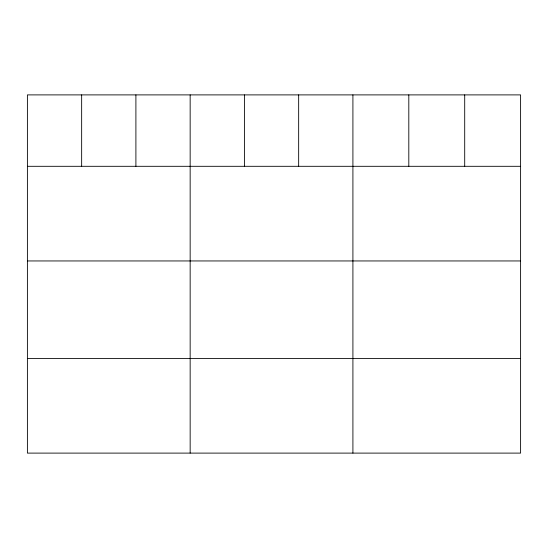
<?xml version="1.0" encoding="UTF-8"?>
<svg xmlns="http://www.w3.org/2000/svg" width="548" height="548" viewBox="0 0 548 548"><rect width="100%" height="100%" fill="white"/><g stroke="black" fill="none" stroke-linecap="round" stroke-linejoin="round"><path stroke-width="0.82" d="M520.6 166.304L520.6 453.107L27.4 453.107L27.4 94.893L520.6 94.893L520.6 166.304L27.4 166.304M27.4 260.951L520.6 260.951M27.4 358.461L520.6 358.461M464.704 94.893L464.704 166.304M408.808 94.893L408.808 166.304M352.912 94.893L352.912 453.107M298.66 94.893L298.66 166.304M244.408 94.893L244.408 166.304M190.156 94.893L190.156 453.107M135.904 94.893L135.904 166.304M81.652 94.893L81.652 166.304"/></g></svg>
